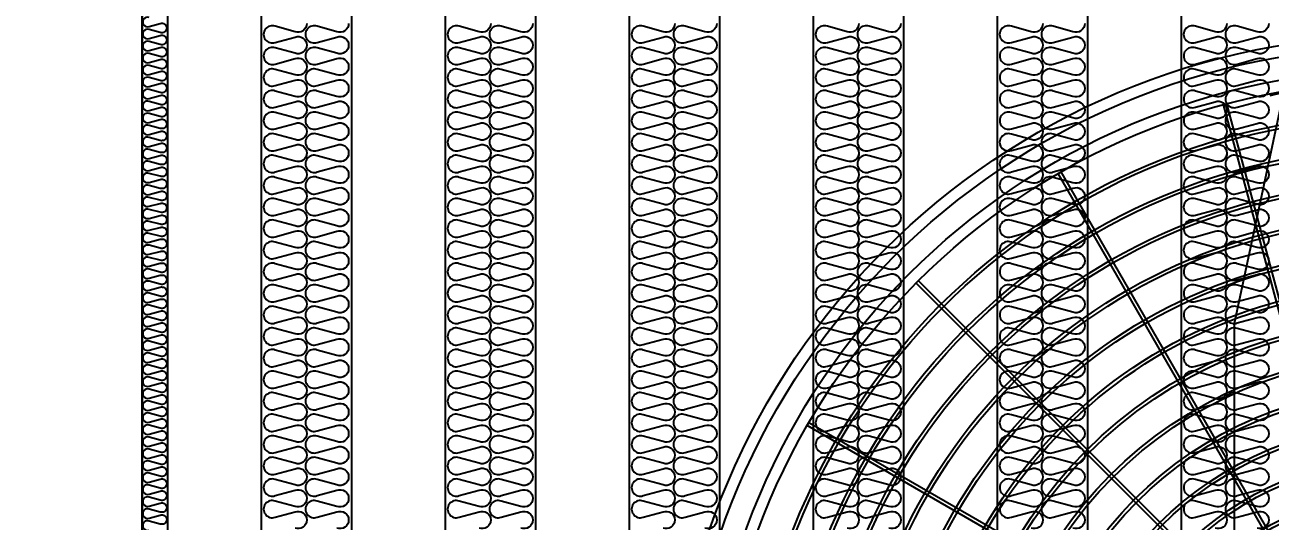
# Model space of a CAD drawing. Header units: millimetres. Extents: x 2197 to 34309, y 1850 to 24558.
# Drawn here: x 5414 to 7484, y 11789 to 12615 of the extents above; entities that cross this region are included whole.
import ezdxf

# ---------------------------------------------------------------- set-up
doc = ezdxf.new("R2010")
doc.units = ezdxf.units.MM
for name, color, linetype in [('LINE', 7, 'Continuous'), ('SMS', 220, 'Continuous'), ('냉각탑', 4, 'Continuous'), ('냉각탑_dim', 1, 'Continuous')]:
    doc.layers.add(name, color=color, linetype=linetype)
doc.styles.add('HY울릉도L', font='')
doc.styles.get('HY울릉도L').set_extended_font_data('HY울릉도L')
doc.dimstyles.new('성지DIM', dxfattribs={"dimtxt": 3.5, "dimasz": 3, "dimexe": 1, "dimexo": 2.5, "dimgap": 2, "dimtad": 1, "dimdec": 0, "dimzin": 3, "dimdsep": 46, "dimtxsty": 'HY울릉도L', "dimblk": 'ARCHTICK', "dimcen": -2, "dimclrd": 256, "dimclre": 256, "dimclrt": 7, "dimadec": 0, "dimazin": 0, "dimtfac": 1, "dimtdec": 0, "dimtofl": 0, "dimtmove": 0, "dimatfit": 3, "dimfxl": 1, "dimtolj": 1, "dimtzin": 0, "dimlwe": -1, "dimarcsym": 0})

# ---------------------------------------------------------------- blocks, each defined once
blk = doc.blocks.new('*D795')
at = {"layer": 'Defpoints', "color": 0, "transparency": 16777216}
for p in [(5608.6, 13257.9), (4963.9, 9657.9), (5608.6, 9657.9)]:
    blk.add_point(p, dxfattribs=at)
at = {"layer": '냉각탑_dim', "transparency": 16777216}
for p, q in [((5508.6, 13257.9), (4923.9, 13257.9)), ((5508.6, 9657.9), (4923.9, 9657.9))]:
    blk.add_line(p, q, dxfattribs=at)
at = {"layer": '냉각탑_dim', "lineweight": -2, "transparency": 16777216}
blk.add_line((4963.9, 13137.9), (4963.9, 9777.9), dxfattribs=at)
at = {"layer": '냉각탑_dim', "transparency": 16777216}
for points in [[(4943.9, 13137.9), (4983.9, 13137.9), (4963.9, 13257.9)], [(4943.9, 9777.9), (4983.9, 9777.9), (4963.9, 9657.9)]]:
    blk.add_solid(points, dxfattribs=at)
at = {"layer": '냉각탑_dim', "color": 7, "transparency": 16777216, "insert": (4813.9, 11457.9), "char_height": 140, "attachment_point": 5, "rotation": 90, "style": 'HY울릉도L'}
blk.add_mtext('\\A1;3600', dxfattribs=at)
blk = doc.blocks.new('*D799')
at = {"layer": 'Defpoints', "color": 0, "transparency": 16777216}
for p in [(3937.5, 13257.9), (5608.6, 13257.9), (5458.6, 8907.9)]:
    blk.add_point(p, dxfattribs=at)
at = {"layer": '냉각탑_dim', "transparency": 16777216}
for p, q in [((5508.6, 13257.9), (3897.5, 13257.9)), ((5358.6, 8907.9), (3897.5, 8907.9))]:
    blk.add_line(p, q, dxfattribs=at)
at = {"layer": '냉각탑_dim', "lineweight": -2, "transparency": 16777216}
blk.add_line((3937.5, 9027.9), (3937.5, 13137.9), dxfattribs=at)
at = {"layer": '냉각탑_dim', "transparency": 16777216}
for points in [[(3917.5, 13137.9), (3957.5, 13137.9), (3937.5, 13257.9)], [(3917.5, 9027.9), (3957.5, 9027.9), (3937.5, 8907.9)]]:
    blk.add_solid(points, dxfattribs=at)
at = {"layer": '냉각탑_dim', "color": 7, "transparency": 16777216, "insert": (3787.5, 11082.9), "char_height": 140, "attachment_point": 5, "rotation": 90, "style": 'HY울릉도L'}
blk.add_mtext('\\A1;4350', dxfattribs=at)
blk = doc.blocks.new('A$C1FB73ED1')
for p, q in [((1260.8, 1340), (966.5, 2438.3)), ((1266.6, 1341.6), (972.3, 2439.9)), ((1245.9, 1333), (677.4, 2317.7)), ((1251.1, 1336), (682.6, 2320.7)), ((1233.4, 1322.4), (429.4, 2126.4)), ((1237.6, 1326.6), (433.6, 2130.6)), ((1224, 1308.9), (239.3, 1877.4)), ((1227, 1314.1), (242.3, 1882.6))]:
    blk.add_line(p, q)
for radius in [1280, 1260, 1220, 1200]:
    blk.add_circle((1280, 1280), radius)
at = {"ltscale": 5}
for radius in [1143, 1137, 1083, 1077, 1023, 1017, 963, 957, 903, 897, 843, 837, 783, 777, 723, 717, 663, 657, 603, 597, 543, 537, 483, 477]:
    blk.add_circle((1280, 1280), radius, dxfattribs=at)
at = {"layer": 'LINE', "color": 7}
for q in [(1071.5, 2459.4), (985.2, 1550)]:
    blk.add_line((985.2, 2053.4), q, dxfattribs=at)
for radius, start, end in [(1000, 83.5007, 103.4595), (998, 83.4876, 103.487)]:
    blk.add_arc((1280, 1483.4), radius, start, end, dxfattribs=at)
blk = doc.blocks.new('3')
for p, q in [((5608.6, 13257.9), (5608.6, 9657.9)), ((5608.6, 12865.9), (5608.6, 10159.9)), ((5650.6, 12865.9), (5650.6, 10159.9))]:
    blk.add_line(p, q)
at = {"color": 7}
for p, q in [((5608.6, 13257.9), (5608.6, 9657.9)), ((5650.6, 13257.9), (5650.6, 9737.9)), ((5806.6, 13215.9), (5806.6, 9737.9)), ((5956.6, 13215.9), (5956.6, 9737.9)), ((6112.6, 13215.9), (6112.6, 9737.9)), ((6262.6, 13215.9), (6262.6, 9737.9)), ((6418.6, 13215.9), (6418.6, 9737.9)), ((6568.6, 13215.9), (6568.6, 9737.9)), ((6724.6, 13215.9), (6724.6, 9737.9)), ((6874.6, 13215.9), (6874.6, 9737.9)), ((7030.6, 13215.9), (7030.6, 9737.9)), ((7180.6, 13215.9), (7180.6, 9737.9)), ((7336.6, 13215.9), (7336.6, 9737.9))]:
    blk.add_line(p, q, dxfattribs=at)
at = {"ltscale": 500, "elevation": 0}
blk.add_lwpolyline([(5608.6, 13257.9), (9808.6, 13257.9), (9808.6, 9657.9), (5608.6, 9657.9)], close=True, dxfattribs=at)
at = {"layer": 'SMS', "color": 5, "elevation": 0}
for points in [[(5882.5, 12616.9, -0.524856), (5863, 12603.4), (5830.1, 12612.4, 1.449198), (5830.1, 12585.5), (5863, 12594.4, -0.524856), (5882.5, 12581, -0.524856), (5863, 12567.5), (5830.1, 12576.4, 1.449198), (5830.1, 12549.6), (5863, 12558.5, -0.524856), (5882.5, 12545.1, -0.524856), (5863, 12531.6), (5830.1, 12540.5, 1.449198), (5830.1, 12513.7), (5863, 12522.6, -0.524856), (5882.5, 12509.1, -0.524856), (5863, 12495.7), (5830.1, 12504.6, 1.449198), (5830.1, 12477.8), (5863, 12486.7, -0.524856), (5882.5, 12473.2, -0.524856), (5863, 12459.8), (5830.1, 12468.7, 1.449198), (5830.1, 12441.9), (5863, 12450.8, -0.524856), (5882.5, 12437.3, -0.524856), (5863, 12423.9), (5830.1, 12432.8, 1.449198), (5830.1, 12405.9), (5863, 12414.8, -0.524856), (5882.5, 12401.4, -0.417249), (5868, 12387.1)], [(5952.1, 12616.9, -0.524856), (5932.6, 12603.4), (5899.7, 12612.4, 1.449198), (5899.7, 12585.5), (5932.6, 12594.4, -0.524856), (5952.1, 12581, -0.524856), (5932.6, 12567.5), (5899.7, 12576.4, 1.449198), (5899.7, 12549.6), (5932.6, 12558.5, -0.524856), (5952.1, 12545.1, -0.524856), (5932.6, 12531.6), (5899.7, 12540.5, 1.449198), (5899.7, 12513.7), (5932.6, 12522.6, -0.524856), (5952.1, 12509.1, -0.524856), (5932.6, 12495.7), (5899.7, 12504.6, 1.449198), (5899.7, 12477.8), (5932.6, 12486.7, -0.524856), (5952.1, 12473.2, -0.524856), (5932.6, 12459.8), (5899.7, 12468.7, 1.449198), (5899.7, 12441.9), (5932.6, 12450.8, -0.524856), (5952.1, 12437.3, -0.524856), (5932.6, 12423.9), (5899.7, 12432.8, 1.449198), (5899.7, 12405.9), (5932.6, 12414.8, -0.524856), (5952.1, 12401.4, -0.417249), (5937.6, 12387.1)], [(6188.5, 12616.9, -0.524856), (6169, 12603.4), (6136.1, 12612.4, 1.449198), (6136.1, 12585.5), (6169, 12594.4, -0.524856), (6188.5, 12581, -0.524856), (6169, 12567.5), (6136.1, 12576.4, 1.449198), (6136.1, 12549.6), (6169, 12558.5, -0.524856), (6188.5, 12545.1, -0.524856), (6169, 12531.6), (6136.1, 12540.5, 1.449198), (6136.1, 12513.7), (6169, 12522.6, -0.524856), (6188.5, 12509.1, -0.524856), (6169, 12495.7), (6136.1, 12504.6, 1.449198), (6136.1, 12477.8), (6169, 12486.7, -0.524856), (6188.5, 12473.2, -0.524856), (6169, 12459.8), (6136.1, 12468.7, 1.449198), (6136.1, 12441.9), (6169, 12450.8, -0.524856), (6188.5, 12437.3, -0.524856), (6169, 12423.9), (6136.1, 12432.8, 1.449198), (6136.1, 12405.9), (6169, 12414.8, -0.524856), (6188.5, 12401.4, -0.417249), (6174, 12387.1)], [(6258.1, 12616.9, -0.524856), (6238.6, 12603.4), (6205.7, 12612.4, 1.449198), (6205.7, 12585.5), (6238.6, 12594.4, -0.524856), (6258.1, 12581, -0.524856), (6238.6, 12567.5), (6205.7, 12576.4, 1.449198), (6205.7, 12549.6), (6238.6, 12558.5, -0.524856), (6258.1, 12545.1, -0.524856), (6238.6, 12531.6), (6205.7, 12540.5, 1.449198), (6205.7, 12513.7), (6238.6, 12522.6, -0.524856), (6258.1, 12509.1, -0.524856), (6238.6, 12495.7), (6205.7, 12504.6, 1.449198), (6205.7, 12477.8), (6238.6, 12486.7, -0.524856), (6258.1, 12473.2, -0.524856), (6238.6, 12459.8), (6205.7, 12468.7, 1.449198), (6205.7, 12441.9), (6238.6, 12450.8, -0.524856), (6258.1, 12437.3, -0.524856), (6238.6, 12423.9), (6205.7, 12432.8, 1.449198), (6205.7, 12405.9), (6238.6, 12414.8, -0.524856), (6258.1, 12401.4, -0.417249), (6243.6, 12387.1)], [(6494.5, 12616.9, -0.524856), (6475, 12603.4), (6442.1, 12612.4, 1.449198), (6442.1, 12585.5), (6475, 12594.4, -0.524856), (6494.5, 12581, -0.524856), (6475, 12567.5), (6442.1, 12576.4, 1.449198), (6442.1, 12549.6), (6475, 12558.5, -0.524856), (6494.5, 12545.1, -0.524856), (6475, 12531.6), (6442.1, 12540.5, 1.449198), (6442.1, 12513.7), (6475, 12522.6, -0.524856), (6494.5, 12509.1, -0.524856), (6475, 12495.7), (6442.1, 12504.6, 1.449198), (6442.1, 12477.8), (6475, 12486.7, -0.524856), (6494.5, 12473.2, -0.524856), (6475, 12459.8), (6442.1, 12468.7, 1.449198), (6442.1, 12441.9), (6475, 12450.8, -0.524856), (6494.5, 12437.3, -0.524856), (6475, 12423.9), (6442.1, 12432.8, 1.449198), (6442.1, 12405.9), (6475, 12414.8, -0.524856), (6494.5, 12401.4, -0.417249), (6480, 12387.1)], [(6564.1, 12616.9, -0.524856), (6544.6, 12603.4), (6511.7, 12612.4, 1.449198), (6511.7, 12585.5), (6544.6, 12594.4, -0.524856), (6564.1, 12581, -0.524856), (6544.6, 12567.5), (6511.7, 12576.4, 1.449198), (6511.7, 12549.6), (6544.6, 12558.5, -0.524856), (6564.1, 12545.1, -0.524856), (6544.6, 12531.6), (6511.7, 12540.5, 1.449198), (6511.7, 12513.7), (6544.6, 12522.6, -0.524856), (6564.1, 12509.1, -0.524856), (6544.6, 12495.7), (6511.7, 12504.6, 1.449198), (6511.7, 12477.8), (6544.6, 12486.7, -0.524856), (6564.1, 12473.2, -0.524856), (6544.6, 12459.8), (6511.7, 12468.7, 1.449198), (6511.7, 12441.9), (6544.6, 12450.8, -0.524856), (6564.1, 12437.3, -0.524856), (6544.6, 12423.9), (6511.7, 12432.8, 1.449198), (6511.7, 12405.9), (6544.6, 12414.8, -0.524856), (6564.1, 12401.4, -0.417249), (6549.6, 12387.1)], [(6800.5, 12616.9, -0.524856), (6781, 12603.4), (6748.1, 12612.4, 1.449198), (6748.1, 12585.5), (6781, 12594.4, -0.524856), (6800.5, 12581, -0.524856), (6781, 12567.5), (6748.1, 12576.4, 1.449198), (6748.1, 12549.6), (6781, 12558.5, -0.524856), (6800.5, 12545.1, -0.524856), (6781, 12531.6), (6748.1, 12540.5, 1.449198), (6748.1, 12513.7), (6781, 12522.6, -0.524856), (6800.5, 12509.1, -0.524856), (6781, 12495.7), (6748.1, 12504.6, 1.449198), (6748.1, 12477.8), (6781, 12486.7, -0.524856), (6800.5, 12473.2, -0.524856), (6781, 12459.8), (6748.1, 12468.7, 1.449198), (6748.1, 12441.9), (6781, 12450.8, -0.524856), (6800.5, 12437.3, -0.524856), (6781, 12423.9), (6748.1, 12432.8, 1.449198), (6748.1, 12405.9), (6781, 12414.8, -0.524856), (6800.5, 12401.4, -0.417249), (6786, 12387.1)], [(6870.1, 12616.9, -0.524856), (6850.6, 12603.4), (6817.7, 12612.4, 1.449198), (6817.7, 12585.5), (6850.6, 12594.4, -0.524856), (6870.1, 12581, -0.524856), (6850.6, 12567.5), (6817.7, 12576.4, 1.449198), (6817.7, 12549.6), (6850.6, 12558.5, -0.524856), (6870.1, 12545.1, -0.524856), (6850.6, 12531.6), (6817.7, 12540.5, 1.449198), (6817.7, 12513.7), (6850.6, 12522.6, -0.524856), (6870.1, 12509.1, -0.524856), (6850.6, 12495.7), (6817.7, 12504.6, 1.449198), (6817.7, 12477.8), (6850.6, 12486.7, -0.524856), (6870.1, 12473.2, -0.524856), (6850.6, 12459.8), (6817.7, 12468.7, 1.449198), (6817.7, 12441.9), (6850.6, 12450.8, -0.524856), (6870.1, 12437.3, -0.524856), (6850.6, 12423.9), (6817.7, 12432.8, 1.449198), (6817.7, 12405.9), (6850.6, 12414.8, -0.524856), (6870.1, 12401.4, -0.417249), (6855.6, 12387.1)], [(7106.5, 12616.9, -0.524856), (7087, 12603.4), (7054.1, 12612.4, 1.449198), (7054.1, 12585.5), (7087, 12594.4, -0.524856), (7106.5, 12581, -0.524856), (7087, 12567.5), (7054.1, 12576.4, 1.449198), (7054.1, 12549.6), (7087, 12558.5, -0.524856), (7106.5, 12545.1, -0.524856), (7087, 12531.6), (7054.1, 12540.5, 1.449198), (7054.1, 12513.7), (7087, 12522.6, -0.524856), (7106.5, 12509.1, -0.524856), (7087, 12495.7), (7054.1, 12504.6, 1.449198), (7054.1, 12477.8), (7087, 12486.7, -0.524856), (7106.5, 12473.2, -0.524856), (7087, 12459.8), (7054.1, 12468.7, 1.449198), (7054.1, 12441.9), (7087, 12450.8, -0.524856), (7106.5, 12437.3, -0.524856), (7087, 12423.9), (7054.1, 12432.8, 1.449198), (7054.1, 12405.9), (7087, 12414.8, -0.524856), (7106.5, 12401.4, -0.417249), (7092, 12387.1)], [(7176.1, 12616.9, -0.524856), (7156.6, 12603.4), (7123.7, 12612.4, 1.449198), (7123.7, 12585.5), (7156.6, 12594.4, -0.524856), (7176.1, 12581, -0.524856), (7156.6, 12567.5), (7123.7, 12576.4, 1.449198), (7123.7, 12549.6), (7156.6, 12558.5, -0.524856), (7176.1, 12545.1, -0.524856), (7156.6, 12531.6), (7123.7, 12540.5, 1.449198), (7123.7, 12513.7), (7156.6, 12522.6, -0.524856), (7176.1, 12509.1, -0.524856), (7156.6, 12495.7), (7123.7, 12504.6, 1.449198), (7123.7, 12477.8), (7156.6, 12486.7, -0.524856), (7176.1, 12473.2, -0.524856), (7156.6, 12459.8), (7123.7, 12468.7, 1.449198), (7123.7, 12441.9), (7156.6, 12450.8, -0.524856), (7176.1, 12437.3, -0.524856), (7156.6, 12423.9), (7123.7, 12432.8, 1.449198), (7123.7, 12405.9), (7156.6, 12414.8, -0.524856), (7176.1, 12401.4, -0.417249), (7161.6, 12387.1)], [(7412.5, 12616.9, -0.524856), (7393, 12603.4), (7360.1, 12612.4, 1.449198), (7360.1, 12585.5), (7393, 12594.4, -0.524856), (7412.5, 12581, -0.524856), (7393, 12567.5), (7360.1, 12576.4, 1.449198), (7360.1, 12549.6), (7393, 12558.5, -0.524856), (7412.5, 12545.1, -0.524856), (7393, 12531.6), (7360.1, 12540.5, 1.449198), (7360.1, 12513.7), (7393, 12522.6, -0.524856), (7412.5, 12509.1, -0.524856), (7393, 12495.7), (7360.1, 12504.6, 1.449198), (7360.1, 12477.8), (7393, 12486.7, -0.524856), (7412.5, 12473.2, -0.524856), (7393, 12459.8), (7360.1, 12468.7, 1.449198), (7360.1, 12441.9), (7393, 12450.8, -0.524856), (7412.5, 12437.3, -0.524856), (7393, 12423.9), (7360.1, 12432.8, 1.449198), (7360.1, 12405.9), (7393, 12414.8, -0.524856), (7412.5, 12401.4, -0.417249), (7398, 12387.1)], [(7482.1, 12616.9, -0.524856), (7462.6, 12603.4), (7429.7, 12612.4, 1.449198), (7429.7, 12585.5), (7462.6, 12594.4, -0.524856), (7482.1, 12581, -0.524856), (7462.6, 12567.5), (7429.7, 12576.4, 1.449198), (7429.7, 12549.6), (7462.6, 12558.5, -0.524856), (7482.1, 12545.1, -0.524856), (7462.6, 12531.6), (7429.7, 12540.5, 1.449198), (7429.7, 12513.7), (7462.6, 12522.6, -0.524856), (7482.1, 12509.1, -0.524856), (7462.6, 12495.7), (7429.7, 12504.6, 1.449198), (7429.7, 12477.8), (7462.6, 12486.7, -0.524856), (7482.1, 12473.2, -0.524856), (7462.6, 12459.8), (7429.7, 12468.7, 1.449198), (7429.7, 12441.9), (7462.6, 12450.8, -0.524856), (7482.1, 12437.3, -0.524856), (7462.6, 12423.9), (7429.7, 12432.8, 1.449198), (7429.7, 12405.9), (7462.6, 12414.8, -0.524856), (7482.1, 12401.4, -0.417249), (7467.6, 12387.1)], [(5620.4, 12626.9, 1.449198), (5620.4, 12612), (5638.7, 12617, -0.524856), (5649.5, 12609.5, -0.524856), (5638.7, 12602.1), (5620.4, 12607, 1.449198), (5620.4, 12592.1), (5638.7, 12597, -0.524856), (5649.5, 12589.6, -0.524856), (5638.7, 12582.1), (5620.4, 12587, 1.449198), (5620.4, 12572.1), (5638.7, 12577.1, -0.524856), (5649.5, 12569.6, -0.524856), (5638.7, 12562.2), (5620.4, 12567.1, 1.449198), (5620.4, 12552.2), (5638.7, 12557.1, -0.524856), (5649.5, 12549.7, -0.524856), (5638.7, 12542.2), (5620.4, 12547.1, 1.449198), (5620.4, 12532.2), (5638.7, 12537.2, -0.524856), (5649.5, 12529.7, -0.524856), (5638.7, 12522.3), (5620.4, 12527.2, 1.449198), (5620.4, 12512.3), (5638.7, 12517.2, -0.524856), (5649.5, 12509.8, -0.524856), (5638.7, 12502.3), (5620.4, 12507.2, 1.449198), (5620.4, 12492.3), (5638.7, 12497.3, -0.524856), (5649.5, 12489.8, -0.524856), (5638.7, 12482.4), (5620.4, 12487.3, 1.449198), (5620.4, 12472.4), (5638.7, 12477.3, -0.524856), (5649.5, 12469.9, -0.524856), (5638.7, 12462.4), (5620.4, 12467.3, 1.449198), (5620.4, 12452.4), (5638.7, 12457.4, -0.524856), (5649.5, 12449.9, -0.524856), (5638.7, 12442.5), (5620.4, 12447.4, 1.449198), (5620.4, 12432.5), (5638.7, 12437.4, -0.524856), (5649.5, 12430, -0.524856), (5638.7, 12422.5), (5620.4, 12427.4, 1.449198), (5620.4, 12412.5), (5638.7, 12417.5, -0.524856), (5649.5, 12410, -0.524856), (5638.7, 12402.6), (5620.4, 12407.5, 1.449198), (5620.4, 12392.6), (5638.7, 12397.5, -0.524856), (5649.5, 12390.1, -0.524856), (5638.7, 12382.6), (5620.4, 12387.5, 1.449198), (5620.4, 12372.6), (5638.7, 12377.6, -0.524856), (5649.5, 12370.1, -0.524856), (5638.7, 12362.7), (5620.4, 12367.6, 1.449198), (5620.4, 12352.7), (5638.7, 12357.6, -0.524856), (5649.5, 12350.2, -0.524856), (5638.7, 12342.7), (5620.4, 12347.6, 1.449198), (5620.4, 12332.7), (5638.7, 12337.7, -0.524856), (5649.5, 12330.2, -0.524856), (5638.7, 12322.8), (5620.4, 12327.7, 1.449198), (5620.4, 12312.8), (5638.7, 12317.7, -0.524856), (5649.5, 12310.3, -0.524856), (5638.7, 12302.8), (5620.4, 12307.7, 1.449198), (5620.4, 12292.8), (5638.7, 12297.8, -0.524856), (5649.5, 12290.3, -0.524856), (5638.7, 12282.9), (5620.4, 12287.8, 1.449198), (5620.4, 12272.9), (5638.7, 12277.8, -0.524856), (5649.5, 12270.4, -0.524856), (5638.7, 12262.9), (5620.4, 12267.8, 1.449198), (5620.4, 12252.9), (5638.7, 12257.9, -0.524856), (5649.5, 12250.4, -0.524856), (5638.7, 12243), (5620.4, 12247.9, 1.449198), (5620.4, 12233), (5638.7, 12237.9, -0.524856), (5649.5, 12230.5, -0.524856), (5638.7, 12223), (5620.4, 12227.9, 1.449198), (5620.4, 12213), (5638.7, 12218, -0.524856), (5649.5, 12210.5, -0.524856), (5638.7, 12203.1), (5620.4, 12208, 1.449198), (5620.4, 12193.1), (5638.7, 12198, -0.524856), (5649.5, 12190.6, -0.524856), (5638.7, 12183.1), (5620.4, 12188, 1.449198), (5620.4, 12173.1), (5638.7, 12178.1, -0.524856), (5649.5, 12170.6, -0.524856), (5638.7, 12163.2), (5620.4, 12168.1, 1.449198), (5620.4, 12153.2), (5638.7, 12158.1, -0.524856), (5649.5, 12150.7, -0.524856), (5638.7, 12143.2), (5620.4, 12148.1, 1.449198), (5620.4, 12133.2), (5638.7, 12138.2, -0.524856), (5649.5, 12130.7, -0.524856), (5638.7, 12123.3), (5620.4, 12128.2, 1.449198), (5620.4, 12113.3), (5638.7, 12118.2, -0.524856), (5649.5, 12110.8, -0.524856), (5638.7, 12103.3), (5620.4, 12108.2, 1.449198), (5620.4, 12093.3), (5638.7, 12098.3, -0.524856), (5649.5, 12090.8, -0.417249), (5641.4, 12082.8)], [(5811.1, 12415.8, 0.446849), (5830.1, 12405.9), (5863, 12414.8, -0.524856), (5882.5, 12401.4, -0.524856), (5863, 12388), (5830.1, 12396.9, 1.449198), (5830.1, 12370), (5863, 12378.9, -0.524856), (5882.5, 12365.5, -0.524856), (5863, 12352.1), (5830.1, 12361, 1.449198), (5830.1, 12334.1), (5863, 12343, -0.524856), (5882.5, 12329.6, -0.524856), (5863, 12316.2), (5830.1, 12325.1, 1.449198), (5830.1, 12298.2), (5863, 12307.1, -0.524856), (5882.5, 12293.7, -0.524856), (5863, 12280.3), (5830.1, 12289.2, 1.449198), (5830.1, 12262.3), (5863, 12271.2, -0.524856), (5882.5, 12257.8, -0.524856), (5863, 12244.3), (5830.1, 12253.3, 1.449198), (5830.1, 12226.4), (5863, 12235.3, -0.524856), (5882.5, 12221.9, -0.524856), (5863, 12208.4), (5830.1, 12217.3, 1.449198), (5830.1, 12190.5), (5863, 12199.4, -0.524856), (5882.5, 12186, -0.524856), (5863, 12172.5), (5830.1, 12181.4, 1.449198), (5830.1, 12154.6), (5863, 12163.5, -0.524856), (5882.5, 12150, -0.524856), (5863, 12136.6), (5830.1, 12145.5, 1.449198), (5830.1, 12118.7), (5863, 12127.6, -0.524856), (5882.5, 12114.1, -0.524856), (5863, 12100.7), (5830.1, 12109.6, 1.449198), (5830.1, 12082.8), (5863, 12091.7, -0.524856), (5882.5, 12078.2, -0.524856), (5863, 12064.8), (5830.1, 12073.7, 1.449198), (5830.1, 12046.8), (5863, 12055.7, -0.524856), (5882.5, 12042.3, -0.524856), (5863, 12028.9), (5830.1, 12037.8, 1.449198), (5830.1, 12010.9), (5863, 12019.8, -0.524856), (5882.5, 12006.4, -0.524856), (5863, 11993), (5830.1, 12001.9, 1.449198), (5830.1, 11975), (5863, 11983.9, -0.524856), (5882.5, 11970.5, -0.524856), (5863, 11957.1), (5830.1, 11966, 1.449198), (5830.1, 11939.1), (5863, 11948, -0.524856), (5882.5, 11934.6, -0.524856), (5863, 11921.2), (5830.1, 11930.1, 1.449198), (5830.1, 11903.2), (5863, 11912.1, -0.524856), (5882.5, 11898.7, -0.524856), (5863, 11885.2), (5830.1, 11894.2, 1.449198), (5830.1, 11867.3), (5863, 11876.2, -0.524856), (5882.5, 11862.8, -0.524856), (5863, 11849.3), (5830.1, 11858.2, 1.449198), (5830.1, 11831.4), (5863, 11840.3, -0.524856), (5882.5, 11826.9, -0.524856), (5863, 11813.4), (5830.1, 11822.3, 1.449198), (5830.1, 11795.5), (5863, 11804.4, -0.524856), (5882.5, 11790.9, -0.524856), (5863, 11777.5)], [(5880.7, 12415.8, 0.446849), (5899.7, 12405.9), (5932.6, 12414.8, -0.524856), (5952.1, 12401.4, -0.524856), (5932.6, 12388), (5899.7, 12396.9, 1.449198), (5899.7, 12370), (5932.6, 12378.9, -0.524856), (5952.1, 12365.5, -0.524856), (5932.6, 12352.1), (5899.7, 12361, 1.449198), (5899.7, 12334.1), (5932.6, 12343, -0.524856), (5952.1, 12329.6, -0.524856), (5932.6, 12316.2), (5899.7, 12325.1, 1.449198), (5899.7, 12298.2), (5932.6, 12307.1, -0.524856), (5952.1, 12293.7, -0.524856), (5932.6, 12280.3), (5899.7, 12289.2, 1.449198), (5899.7, 12262.3), (5932.6, 12271.2, -0.524856), (5952.1, 12257.8, -0.524856), (5932.6, 12244.3), (5899.7, 12253.3, 1.449198), (5899.7, 12226.4), (5932.6, 12235.3, -0.524856), (5952.1, 12221.9, -0.524856), (5932.6, 12208.4), (5899.7, 12217.3, 1.449198), (5899.7, 12190.5), (5932.6, 12199.4, -0.524856), (5952.1, 12186, -0.524856), (5932.6, 12172.5), (5899.7, 12181.4, 1.449198), (5899.7, 12154.6), (5932.6, 12163.5, -0.524856), (5952.1, 12150, -0.524856), (5932.6, 12136.6), (5899.7, 12145.5, 1.449198), (5899.7, 12118.7), (5932.6, 12127.6, -0.524856), (5952.1, 12114.1, -0.524856), (5932.6, 12100.7), (5899.7, 12109.6, 1.449198), (5899.7, 12082.8), (5932.6, 12091.7, -0.524856), (5952.1, 12078.2, -0.524856), (5932.6, 12064.8), (5899.7, 12073.7, 1.449198), (5899.7, 12046.8), (5932.6, 12055.7, -0.524856), (5952.1, 12042.3, -0.524856), (5932.6, 12028.9), (5899.7, 12037.8, 1.449198), (5899.7, 12010.9), (5932.6, 12019.8, -0.524856), (5952.1, 12006.4, -0.524856), (5932.6, 11993), (5899.7, 12001.9, 1.449198), (5899.7, 11975), (5932.6, 11983.9, -0.524856), (5952.1, 11970.5, -0.524856), (5932.6, 11957.1), (5899.7, 11966, 1.449198), (5899.7, 11939.1), (5932.6, 11948, -0.524856), (5952.1, 11934.6, -0.524856), (5932.6, 11921.2), (5899.7, 11930.1, 1.449198), (5899.7, 11903.2), (5932.6, 11912.1, -0.524856), (5952.1, 11898.7, -0.524856), (5932.6, 11885.2), (5899.7, 11894.2, 1.449198), (5899.7, 11867.3), (5932.6, 11876.2, -0.524856), (5952.1, 11862.8, -0.524856), (5932.6, 11849.3), (5899.7, 11858.2, 1.449198), (5899.7, 11831.4), (5932.6, 11840.3, -0.524856), (5952.1, 11826.9, -0.524856), (5932.6, 11813.4), (5899.7, 11822.3, 1.449198), (5899.7, 11795.5), (5932.6, 11804.4, -0.524856), (5952.1, 11790.9, -0.524856), (5932.6, 11777.5)], [(6117.1, 12415.8, 0.446849), (6136.1, 12405.9), (6169, 12414.8, -0.524856), (6188.5, 12401.4, -0.524856), (6169, 12388), (6136.1, 12396.9, 1.449198), (6136.1, 12370), (6169, 12378.9, -0.524856), (6188.5, 12365.5, -0.524856), (6169, 12352.1), (6136.1, 12361, 1.449198), (6136.1, 12334.1), (6169, 12343, -0.524856), (6188.5, 12329.6, -0.524856), (6169, 12316.2), (6136.1, 12325.1, 1.449198), (6136.1, 12298.2), (6169, 12307.1, -0.524856), (6188.5, 12293.7, -0.524856), (6169, 12280.3), (6136.1, 12289.2, 1.449198), (6136.1, 12262.3), (6169, 12271.2, -0.524856), (6188.5, 12257.8, -0.524856), (6169, 12244.3), (6136.1, 12253.3, 1.449198), (6136.1, 12226.4), (6169, 12235.3, -0.524856), (6188.5, 12221.9, -0.524856), (6169, 12208.4), (6136.1, 12217.3, 1.449198), (6136.1, 12190.5), (6169, 12199.4, -0.524856), (6188.5, 12186, -0.524856), (6169, 12172.5), (6136.1, 12181.4, 1.449198), (6136.1, 12154.6), (6169, 12163.5, -0.524856), (6188.5, 12150, -0.524856), (6169, 12136.6), (6136.1, 12145.5, 1.449198), (6136.1, 12118.7), (6169, 12127.6, -0.524856), (6188.5, 12114.1, -0.524856), (6169, 12100.7), (6136.1, 12109.6, 1.449198), (6136.1, 12082.8), (6169, 12091.7, -0.524856), (6188.5, 12078.2, -0.524856), (6169, 12064.8), (6136.1, 12073.7, 1.449198), (6136.1, 12046.8), (6169, 12055.7, -0.524856), (6188.5, 12042.3, -0.524856), (6169, 12028.9), (6136.1, 12037.8, 1.449198), (6136.1, 12010.9), (6169, 12019.8, -0.524856), (6188.5, 12006.4, -0.524856), (6169, 11993), (6136.1, 12001.9, 1.449198), (6136.1, 11975), (6169, 11983.9, -0.524856), (6188.5, 11970.5, -0.524856), (6169, 11957.1), (6136.1, 11966, 1.449198), (6136.1, 11939.1), (6169, 11948, -0.524856), (6188.5, 11934.6, -0.524856), (6169, 11921.2), (6136.1, 11930.1, 1.449198), (6136.1, 11903.2), (6169, 11912.1, -0.524856), (6188.5, 11898.7, -0.524856), (6169, 11885.2), (6136.1, 11894.2, 1.449198), (6136.1, 11867.3), (6169, 11876.2, -0.524856), (6188.5, 11862.8, -0.524856), (6169, 11849.3), (6136.1, 11858.2, 1.449198), (6136.1, 11831.4), (6169, 11840.3, -0.524856), (6188.5, 11826.9, -0.524856), (6169, 11813.4), (6136.1, 11822.3, 1.449198), (6136.1, 11795.5), (6169, 11804.4, -0.524856), (6188.5, 11790.9, -0.524856), (6169, 11777.5)], [(6186.7, 12415.8, 0.446849), (6205.7, 12405.9), (6238.6, 12414.8, -0.524856), (6258.1, 12401.4, -0.524856), (6238.6, 12388), (6205.7, 12396.9, 1.449198), (6205.7, 12370), (6238.6, 12378.9, -0.524856), (6258.1, 12365.5, -0.524856), (6238.6, 12352.1), (6205.7, 12361, 1.449198), (6205.7, 12334.1), (6238.6, 12343, -0.524856), (6258.1, 12329.6, -0.524856), (6238.6, 12316.2), (6205.7, 12325.1, 1.449198), (6205.7, 12298.2), (6238.6, 12307.1, -0.524856), (6258.1, 12293.7, -0.524856), (6238.6, 12280.3), (6205.7, 12289.2, 1.449198), (6205.7, 12262.3), (6238.6, 12271.2, -0.524856), (6258.1, 12257.8, -0.524856), (6238.6, 12244.3), (6205.7, 12253.3, 1.449198), (6205.7, 12226.4), (6238.6, 12235.3, -0.524856), (6258.1, 12221.9, -0.524856), (6238.6, 12208.4), (6205.7, 12217.3, 1.449198), (6205.7, 12190.5), (6238.6, 12199.4, -0.524856), (6258.1, 12186, -0.524856), (6238.6, 12172.5), (6205.7, 12181.4, 1.449198), (6205.7, 12154.6), (6238.6, 12163.5, -0.524856), (6258.1, 12150, -0.524856), (6238.6, 12136.6), (6205.7, 12145.5, 1.449198), (6205.7, 12118.7), (6238.6, 12127.6, -0.524856), (6258.1, 12114.1, -0.524856), (6238.6, 12100.7), (6205.7, 12109.6, 1.449198), (6205.7, 12082.8), (6238.6, 12091.7, -0.524856), (6258.1, 12078.2, -0.524856), (6238.6, 12064.8), (6205.7, 12073.7, 1.449198), (6205.7, 12046.8), (6238.6, 12055.7, -0.524856), (6258.1, 12042.3, -0.524856), (6238.6, 12028.9), (6205.7, 12037.8, 1.449198), (6205.7, 12010.9), (6238.6, 12019.8, -0.524856), (6258.1, 12006.4, -0.524856), (6238.6, 11993), (6205.7, 12001.9, 1.449198), (6205.7, 11975), (6238.6, 11983.9, -0.524856), (6258.1, 11970.5, -0.524856), (6238.6, 11957.1), (6205.7, 11966, 1.449198), (6205.7, 11939.1), (6238.6, 11948, -0.524856), (6258.1, 11934.6, -0.524856), (6238.6, 11921.2), (6205.7, 11930.1, 1.449198), (6205.7, 11903.2), (6238.6, 11912.1, -0.524856), (6258.1, 11898.7, -0.524856), (6238.6, 11885.2), (6205.7, 11894.2, 1.449198), (6205.7, 11867.3), (6238.6, 11876.2, -0.524856), (6258.1, 11862.8, -0.524856), (6238.6, 11849.3), (6205.7, 11858.2, 1.449198), (6205.7, 11831.4), (6238.6, 11840.3, -0.524856), (6258.1, 11826.9, -0.524856), (6238.6, 11813.4), (6205.7, 11822.3, 1.449198), (6205.7, 11795.5), (6238.6, 11804.4, -0.524856), (6258.1, 11790.9, -0.524856), (6238.6, 11777.5)], [(6423.1, 12415.8, 0.446849), (6442.1, 12405.9), (6475, 12414.8, -0.524856), (6494.5, 12401.4, -0.524856), (6475, 12388), (6442.1, 12396.9, 1.449198), (6442.1, 12370), (6475, 12378.9, -0.524856), (6494.5, 12365.5, -0.524856), (6475, 12352.1), (6442.1, 12361, 1.449198), (6442.1, 12334.1), (6475, 12343, -0.524856), (6494.5, 12329.6, -0.524856), (6475, 12316.2), (6442.1, 12325.1, 1.449198), (6442.1, 12298.2), (6475, 12307.1, -0.524856), (6494.5, 12293.7, -0.524856), (6475, 12280.3), (6442.1, 12289.2, 1.449198), (6442.1, 12262.3), (6475, 12271.2, -0.524856), (6494.5, 12257.8, -0.524856), (6475, 12244.3), (6442.1, 12253.3, 1.449198), (6442.1, 12226.4), (6475, 12235.3, -0.524856), (6494.5, 12221.9, -0.524856), (6475, 12208.4), (6442.1, 12217.3, 1.449198), (6442.1, 12190.5), (6475, 12199.4, -0.524856), (6494.5, 12186, -0.524856), (6475, 12172.5), (6442.1, 12181.4, 1.449198), (6442.1, 12154.6), (6475, 12163.5, -0.524856), (6494.5, 12150, -0.524856), (6475, 12136.6), (6442.1, 12145.5, 1.449198), (6442.1, 12118.7), (6475, 12127.6, -0.524856), (6494.5, 12114.1, -0.524856), (6475, 12100.7), (6442.1, 12109.6, 1.449198), (6442.1, 12082.8), (6475, 12091.7, -0.524856), (6494.5, 12078.2, -0.524856), (6475, 12064.8), (6442.1, 12073.7, 1.449198), (6442.1, 12046.8), (6475, 12055.7, -0.524856), (6494.5, 12042.3, -0.524856), (6475, 12028.9), (6442.1, 12037.8, 1.449198), (6442.1, 12010.9), (6475, 12019.8, -0.524856), (6494.5, 12006.4, -0.524856), (6475, 11993), (6442.1, 12001.9, 1.449198), (6442.1, 11975), (6475, 11983.9, -0.524856), (6494.5, 11970.5, -0.524856), (6475, 11957.1), (6442.1, 11966, 1.449198), (6442.1, 11939.1), (6475, 11948, -0.524856), (6494.5, 11934.6, -0.524856), (6475, 11921.2), (6442.1, 11930.1, 1.449198), (6442.1, 11903.2), (6475, 11912.1, -0.524856), (6494.5, 11898.7, -0.524856), (6475, 11885.2), (6442.1, 11894.2, 1.449198), (6442.1, 11867.3), (6475, 11876.2, -0.524856), (6494.5, 11862.8, -0.524856), (6475, 11849.3), (6442.1, 11858.2, 1.449198), (6442.1, 11831.4), (6475, 11840.3, -0.524856), (6494.5, 11826.9, -0.524856), (6475, 11813.4), (6442.1, 11822.3, 1.449198), (6442.1, 11795.5), (6475, 11804.4, -0.524856), (6494.5, 11790.9, -0.524856), (6475, 11777.5)], [(6492.7, 12415.8, 0.446849), (6511.7, 12405.9), (6544.6, 12414.8, -0.524856), (6564.1, 12401.4, -0.524856), (6544.6, 12388), (6511.7, 12396.9, 1.449198), (6511.7, 12370), (6544.6, 12378.9, -0.524856), (6564.1, 12365.5, -0.524856), (6544.6, 12352.1), (6511.7, 12361, 1.449198), (6511.7, 12334.1), (6544.6, 12343, -0.524856), (6564.1, 12329.6, -0.524856), (6544.6, 12316.2), (6511.7, 12325.1, 1.449198), (6511.7, 12298.2), (6544.6, 12307.1, -0.524856), (6564.1, 12293.7, -0.524856), (6544.6, 12280.3), (6511.7, 12289.2, 1.449198), (6511.7, 12262.3), (6544.6, 12271.2, -0.524856), (6564.1, 12257.8, -0.524856), (6544.6, 12244.3), (6511.7, 12253.3, 1.449198), (6511.7, 12226.4), (6544.6, 12235.3, -0.524856), (6564.1, 12221.9, -0.524856), (6544.6, 12208.4), (6511.7, 12217.3, 1.449198), (6511.7, 12190.5), (6544.6, 12199.4, -0.524856), (6564.1, 12186, -0.524856), (6544.6, 12172.5), (6511.7, 12181.4, 1.449198), (6511.7, 12154.6), (6544.6, 12163.5, -0.524856), (6564.1, 12150, -0.524856), (6544.6, 12136.6), (6511.7, 12145.5, 1.449198), (6511.7, 12118.7), (6544.6, 12127.6, -0.524856), (6564.1, 12114.1, -0.524856), (6544.6, 12100.7), (6511.7, 12109.6, 1.449198), (6511.7, 12082.8), (6544.6, 12091.7, -0.524856), (6564.1, 12078.2, -0.524856), (6544.6, 12064.8), (6511.7, 12073.7, 1.449198), (6511.7, 12046.8), (6544.6, 12055.7, -0.524856), (6564.1, 12042.3, -0.524856), (6544.6, 12028.9), (6511.7, 12037.8, 1.449198), (6511.7, 12010.9), (6544.6, 12019.8, -0.524856), (6564.1, 12006.4, -0.524856), (6544.6, 11993), (6511.7, 12001.9, 1.449198), (6511.7, 11975), (6544.6, 11983.9, -0.524856), (6564.1, 11970.5, -0.524856), (6544.6, 11957.1), (6511.7, 11966, 1.449198), (6511.7, 11939.1), (6544.6, 11948, -0.524856), (6564.1, 11934.6, -0.524856), (6544.6, 11921.2), (6511.7, 11930.1, 1.449198), (6511.7, 11903.2), (6544.6, 11912.1, -0.524856), (6564.1, 11898.7, -0.524856), (6544.6, 11885.2), (6511.7, 11894.2, 1.449198), (6511.7, 11867.3), (6544.6, 11876.2, -0.524856), (6564.1, 11862.8, -0.524856), (6544.6, 11849.3), (6511.7, 11858.2, 1.449198), (6511.7, 11831.4), (6544.6, 11840.3, -0.524856), (6564.1, 11826.9, -0.524856), (6544.6, 11813.4), (6511.7, 11822.3, 1.449198), (6511.7, 11795.5), (6544.6, 11804.4, -0.524856), (6564.1, 11790.9, -0.524856), (6544.6, 11777.5)], [(6729.1, 12415.8, 0.446849), (6748.1, 12405.9), (6781, 12414.8, -0.524856), (6800.5, 12401.4, -0.524856), (6781, 12388), (6748.1, 12396.9, 1.449198), (6748.1, 12370), (6781, 12378.9, -0.524856), (6800.5, 12365.5, -0.524856), (6781, 12352.1), (6748.1, 12361, 1.449198), (6748.1, 12334.1), (6781, 12343, -0.524856), (6800.5, 12329.6, -0.524856), (6781, 12316.2), (6748.1, 12325.1, 1.449198), (6748.1, 12298.2), (6781, 12307.1, -0.524856), (6800.5, 12293.7, -0.524856), (6781, 12280.3), (6748.1, 12289.2, 1.449198), (6748.1, 12262.3), (6781, 12271.2, -0.524856), (6800.5, 12257.8, -0.524856), (6781, 12244.3), (6748.1, 12253.3, 1.449198), (6748.1, 12226.4), (6781, 12235.3, -0.524856), (6800.5, 12221.9, -0.524856), (6781, 12208.4), (6748.1, 12217.3, 1.449198), (6748.1, 12190.5), (6781, 12199.4, -0.524856), (6800.5, 12186, -0.524856), (6781, 12172.5), (6748.1, 12181.4, 1.449198), (6748.1, 12154.6), (6781, 12163.5, -0.524856), (6800.5, 12150, -0.524856), (6781, 12136.6), (6748.1, 12145.5, 1.449198), (6748.1, 12118.7), (6781, 12127.6, -0.524856), (6800.5, 12114.1, -0.524856), (6781, 12100.7), (6748.1, 12109.6, 1.449198), (6748.1, 12082.8), (6781, 12091.7, -0.524856), (6800.5, 12078.2, -0.524856), (6781, 12064.8), (6748.1, 12073.7, 1.449198), (6748.1, 12046.8), (6781, 12055.7, -0.524856), (6800.5, 12042.3, -0.524856), (6781, 12028.9), (6748.1, 12037.8, 1.449198), (6748.1, 12010.9), (6781, 12019.8, -0.524856), (6800.5, 12006.4, -0.524856), (6781, 11993), (6748.1, 12001.9, 1.449198), (6748.1, 11975), (6781, 11983.9, -0.524856), (6800.5, 11970.5, -0.524856), (6781, 11957.1), (6748.1, 11966, 1.449198), (6748.1, 11939.1), (6781, 11948, -0.524856), (6800.5, 11934.6, -0.524856), (6781, 11921.2), (6748.1, 11930.1, 1.449198), (6748.1, 11903.2), (6781, 11912.1, -0.524856), (6800.5, 11898.7, -0.524856), (6781, 11885.2), (6748.1, 11894.2, 1.449198), (6748.1, 11867.3), (6781, 11876.2, -0.524856), (6800.5, 11862.8, -0.524856), (6781, 11849.3), (6748.1, 11858.2, 1.449198), (6748.1, 11831.4), (6781, 11840.3, -0.524856), (6800.5, 11826.9, -0.524856), (6781, 11813.4), (6748.1, 11822.3, 1.449198), (6748.1, 11795.5), (6781, 11804.4, -0.524856), (6800.5, 11790.9, -0.524856), (6781, 11777.5)], [(6798.7, 12415.8, 0.446849), (6817.7, 12405.9), (6850.6, 12414.8, -0.524856), (6870.1, 12401.4, -0.524856), (6850.6, 12388), (6817.7, 12396.9, 1.449198), (6817.7, 12370), (6850.6, 12378.9, -0.524856), (6870.1, 12365.5, -0.524856), (6850.6, 12352.1), (6817.7, 12361, 1.449198), (6817.7, 12334.1), (6850.6, 12343, -0.524856), (6870.1, 12329.6, -0.524856), (6850.6, 12316.2), (6817.7, 12325.1, 1.449198), (6817.7, 12298.2), (6850.6, 12307.1, -0.524856), (6870.1, 12293.7, -0.524856), (6850.6, 12280.3), (6817.7, 12289.2, 1.449198), (6817.7, 12262.3), (6850.6, 12271.2, -0.524856), (6870.1, 12257.8, -0.524856), (6850.6, 12244.3), (6817.7, 12253.3, 1.449198), (6817.7, 12226.4), (6850.6, 12235.3, -0.524856), (6870.1, 12221.9, -0.524856), (6850.6, 12208.4), (6817.7, 12217.3, 1.449198), (6817.7, 12190.5), (6850.6, 12199.4, -0.524856), (6870.1, 12186, -0.524856), (6850.6, 12172.5), (6817.7, 12181.4, 1.449198), (6817.7, 12154.6), (6850.6, 12163.5, -0.524856), (6870.1, 12150, -0.524856), (6850.6, 12136.6), (6817.7, 12145.5, 1.449198), (6817.7, 12118.7), (6850.6, 12127.6, -0.524856), (6870.1, 12114.1, -0.524856), (6850.6, 12100.7), (6817.7, 12109.6, 1.449198), (6817.7, 12082.8), (6850.6, 12091.7, -0.524856), (6870.1, 12078.2, -0.524856), (6850.6, 12064.8), (6817.7, 12073.7, 1.449198), (6817.7, 12046.8), (6850.6, 12055.7, -0.524856), (6870.1, 12042.3, -0.524856), (6850.6, 12028.9), (6817.7, 12037.8, 1.449198), (6817.7, 12010.9), (6850.6, 12019.8, -0.524856), (6870.1, 12006.4, -0.524856), (6850.6, 11993), (6817.7, 12001.9, 1.449198), (6817.7, 11975), (6850.6, 11983.9, -0.524856), (6870.1, 11970.5, -0.524856), (6850.6, 11957.1), (6817.7, 11966, 1.449198), (6817.7, 11939.1), (6850.6, 11948, -0.524856), (6870.1, 11934.6, -0.524856), (6850.6, 11921.2), (6817.7, 11930.1, 1.449198), (6817.7, 11903.2), (6850.6, 11912.1, -0.524856), (6870.1, 11898.7, -0.524856), (6850.6, 11885.2), (6817.7, 11894.2, 1.449198), (6817.7, 11867.3), (6850.6, 11876.2, -0.524856), (6870.1, 11862.8, -0.524856), (6850.6, 11849.3), (6817.7, 11858.2, 1.449198), (6817.7, 11831.4), (6850.6, 11840.3, -0.524856), (6870.1, 11826.9, -0.524856), (6850.6, 11813.4), (6817.7, 11822.3, 1.449198), (6817.7, 11795.5), (6850.6, 11804.4, -0.524856), (6870.1, 11790.9, -0.524856), (6850.6, 11777.5)], [(7035.1, 12415.8, 0.446849), (7054.1, 12405.9), (7087, 12414.8, -0.524856), (7106.5, 12401.4, -0.524856), (7087, 12388), (7054.1, 12396.9, 1.449198), (7054.1, 12370), (7087, 12378.9, -0.524856), (7106.5, 12365.5, -0.524856), (7087, 12352.1), (7054.1, 12361, 1.449198), (7054.1, 12334.1), (7087, 12343, -0.524856), (7106.5, 12329.6, -0.524856), (7087, 12316.2), (7054.1, 12325.1, 1.449198), (7054.1, 12298.2), (7087, 12307.1, -0.524856), (7106.5, 12293.7, -0.524856), (7087, 12280.3), (7054.1, 12289.2, 1.449198), (7054.1, 12262.3), (7087, 12271.2, -0.524856), (7106.5, 12257.8, -0.524856), (7087, 12244.3), (7054.1, 12253.3, 1.449198), (7054.1, 12226.4), (7087, 12235.3, -0.524856), (7106.5, 12221.9, -0.524856), (7087, 12208.4), (7054.1, 12217.3, 1.449198), (7054.1, 12190.5), (7087, 12199.4, -0.524856), (7106.5, 12186, -0.524856), (7087, 12172.5), (7054.1, 12181.4, 1.449198), (7054.1, 12154.6), (7087, 12163.5, -0.524856), (7106.5, 12150, -0.524856), (7087, 12136.6), (7054.1, 12145.5, 1.449198), (7054.1, 12118.7), (7087, 12127.6, -0.524856), (7106.5, 12114.1, -0.524856), (7087, 12100.7), (7054.1, 12109.6, 1.449198), (7054.1, 12082.8), (7087, 12091.7, -0.524856), (7106.5, 12078.2, -0.524856), (7087, 12064.8), (7054.1, 12073.7, 1.449198), (7054.1, 12046.8), (7087, 12055.7, -0.524856), (7106.5, 12042.3, -0.524856), (7087, 12028.9), (7054.1, 12037.8, 1.449198), (7054.1, 12010.9), (7087, 12019.8, -0.524856), (7106.5, 12006.4, -0.524856), (7087, 11993), (7054.1, 12001.9, 1.449198), (7054.1, 11975), (7087, 11983.9, -0.524856), (7106.5, 11970.5, -0.524856), (7087, 11957.1), (7054.1, 11966, 1.449198), (7054.1, 11939.1), (7087, 11948, -0.524856), (7106.5, 11934.6, -0.524856), (7087, 11921.2), (7054.1, 11930.1, 1.449198), (7054.1, 11903.2), (7087, 11912.1, -0.524856), (7106.5, 11898.7, -0.524856), (7087, 11885.2), (7054.1, 11894.2, 1.449198), (7054.1, 11867.3), (7087, 11876.2, -0.524856), (7106.5, 11862.8, -0.524856), (7087, 11849.3), (7054.1, 11858.2, 1.449198), (7054.1, 11831.4), (7087, 11840.3, -0.524856), (7106.5, 11826.9, -0.524856), (7087, 11813.4), (7054.1, 11822.3, 1.449198), (7054.1, 11795.5), (7087, 11804.4, -0.524856), (7106.5, 11790.9, -0.524856), (7087, 11777.5)], [(7104.7, 12415.8, 0.446849), (7123.7, 12405.9), (7156.6, 12414.8, -0.524856), (7176.1, 12401.4, -0.524856), (7156.6, 12388), (7123.7, 12396.9, 1.449198), (7123.7, 12370), (7156.6, 12378.9, -0.524856), (7176.1, 12365.5, -0.524856), (7156.6, 12352.1), (7123.7, 12361, 1.449198), (7123.7, 12334.1), (7156.6, 12343, -0.524856), (7176.1, 12329.6, -0.524856), (7156.6, 12316.2), (7123.7, 12325.1, 1.449198), (7123.7, 12298.2), (7156.6, 12307.1, -0.524856), (7176.1, 12293.7, -0.524856), (7156.6, 12280.3), (7123.7, 12289.2, 1.449198), (7123.7, 12262.3), (7156.6, 12271.2, -0.524856), (7176.1, 12257.8, -0.524856), (7156.6, 12244.3), (7123.7, 12253.3, 1.449198), (7123.7, 12226.4), (7156.6, 12235.3, -0.524856), (7176.1, 12221.9, -0.524856), (7156.6, 12208.4), (7123.7, 12217.3, 1.449198), (7123.7, 12190.5), (7156.6, 12199.4, -0.524856), (7176.1, 12186, -0.524856), (7156.6, 12172.5), (7123.7, 12181.4, 1.449198), (7123.7, 12154.6), (7156.6, 12163.5, -0.524856), (7176.1, 12150, -0.524856), (7156.6, 12136.6), (7123.7, 12145.5, 1.449198), (7123.7, 12118.7), (7156.6, 12127.6, -0.524856), (7176.1, 12114.1, -0.524856), (7156.6, 12100.7), (7123.7, 12109.6, 1.449198), (7123.7, 12082.8), (7156.6, 12091.7, -0.524856), (7176.1, 12078.2, -0.524856), (7156.6, 12064.8), (7123.7, 12073.7, 1.449198), (7123.7, 12046.8), (7156.6, 12055.7, -0.524856), (7176.1, 12042.3, -0.524856), (7156.6, 12028.9), (7123.7, 12037.8, 1.449198), (7123.7, 12010.9), (7156.6, 12019.8, -0.524856), (7176.1, 12006.4, -0.524856), (7156.6, 11993), (7123.7, 12001.9, 1.449198), (7123.7, 11975), (7156.6, 11983.9, -0.524856), (7176.1, 11970.5, -0.524856), (7156.6, 11957.1), (7123.7, 11966, 1.449198), (7123.7, 11939.1), (7156.6, 11948, -0.524856), (7176.1, 11934.6, -0.524856), (7156.6, 11921.2), (7123.7, 11930.1, 1.449198), (7123.7, 11903.2), (7156.6, 11912.1, -0.524856), (7176.1, 11898.7, -0.524856), (7156.6, 11885.2), (7123.7, 11894.2, 1.449198), (7123.7, 11867.3), (7156.6, 11876.2, -0.524856), (7176.1, 11862.8, -0.524856), (7156.6, 11849.3), (7123.7, 11858.2, 1.449198), (7123.7, 11831.4), (7156.6, 11840.3, -0.524856), (7176.1, 11826.9, -0.524856), (7156.6, 11813.4), (7123.7, 11822.3, 1.449198), (7123.7, 11795.5), (7156.6, 11804.4, -0.524856), (7176.1, 11790.9, -0.524856), (7156.6, 11777.5)], [(7341.1, 12415.8, 0.446849), (7360.1, 12405.9), (7393, 12414.8, -0.524856), (7412.5, 12401.4, -0.524856), (7393, 12388), (7360.1, 12396.9, 1.449198), (7360.1, 12370), (7393, 12378.9, -0.524856), (7412.5, 12365.5, -0.524856), (7393, 12352.1), (7360.1, 12361, 1.449198), (7360.1, 12334.1), (7393, 12343, -0.524856), (7412.5, 12329.6, -0.524856), (7393, 12316.2), (7360.1, 12325.1, 1.449198), (7360.1, 12298.2), (7393, 12307.1, -0.524856), (7412.5, 12293.7, -0.524856), (7393, 12280.3), (7360.1, 12289.2, 1.449198), (7360.1, 12262.3), (7393, 12271.2, -0.524856), (7412.5, 12257.8, -0.524856), (7393, 12244.3), (7360.1, 12253.3, 1.449198), (7360.1, 12226.4), (7393, 12235.3, -0.524856), (7412.5, 12221.9, -0.524856), (7393, 12208.4), (7360.1, 12217.3, 1.449198), (7360.1, 12190.5), (7393, 12199.4, -0.524856), (7412.5, 12186, -0.524856), (7393, 12172.5), (7360.1, 12181.4, 1.449198), (7360.1, 12154.6), (7393, 12163.5, -0.524856), (7412.5, 12150, -0.524856), (7393, 12136.6), (7360.1, 12145.5, 1.449198), (7360.1, 12118.7), (7393, 12127.6, -0.524856), (7412.5, 12114.1, -0.524856), (7393, 12100.7), (7360.1, 12109.6, 1.449198), (7360.1, 12082.8), (7393, 12091.7, -0.524856), (7412.5, 12078.2, -0.524856), (7393, 12064.8), (7360.1, 12073.7, 1.449198), (7360.1, 12046.8), (7393, 12055.7, -0.524856), (7412.5, 12042.3, -0.524856), (7393, 12028.9), (7360.1, 12037.8, 1.449198), (7360.1, 12010.9), (7393, 12019.8, -0.524856), (7412.5, 12006.4, -0.524856), (7393, 11993), (7360.1, 12001.9, 1.449198), (7360.1, 11975), (7393, 11983.9, -0.524856), (7412.5, 11970.5, -0.524856), (7393, 11957.1), (7360.1, 11966, 1.449198), (7360.1, 11939.1), (7393, 11948, -0.524856), (7412.5, 11934.6, -0.524856), (7393, 11921.2), (7360.1, 11930.1, 1.449198), (7360.1, 11903.2), (7393, 11912.1, -0.524856), (7412.5, 11898.7, -0.524856), (7393, 11885.2), (7360.1, 11894.2, 1.449198), (7360.1, 11867.3), (7393, 11876.2, -0.524856), (7412.5, 11862.8, -0.524856), (7393, 11849.3), (7360.1, 11858.2, 1.449198), (7360.1, 11831.4), (7393, 11840.3, -0.524856), (7412.5, 11826.9, -0.524856), (7393, 11813.4), (7360.1, 11822.3, 1.449198), (7360.1, 11795.5), (7393, 11804.4, -0.524856), (7412.5, 11790.9, -0.524856), (7393, 11777.5)], [(7410.7, 12415.8, 0.446849), (7429.7, 12405.9), (7462.6, 12414.8, -0.524856), (7482.1, 12401.4, -0.524856), (7462.6, 12388), (7429.7, 12396.9, 1.449198), (7429.7, 12370), (7462.6, 12378.9, -0.524856), (7482.1, 12365.5, -0.524856), (7462.6, 12352.1), (7429.7, 12361, 1.449198), (7429.7, 12334.1), (7462.6, 12343, -0.524856), (7482.1, 12329.6, -0.524856), (7462.6, 12316.2), (7429.7, 12325.1, 1.449198), (7429.7, 12298.2), (7462.6, 12307.1, -0.524856), (7482.1, 12293.7, -0.524856), (7462.6, 12280.3), (7429.7, 12289.2, 1.449198), (7429.7, 12262.3), (7462.6, 12271.2, -0.524856), (7482.1, 12257.8, -0.524856), (7462.6, 12244.3), (7429.7, 12253.3, 1.449198), (7429.7, 12226.4), (7462.6, 12235.3, -0.524856), (7482.1, 12221.9, -0.524856), (7462.6, 12208.4), (7429.7, 12217.3, 1.449198), (7429.7, 12190.5), (7462.6, 12199.4, -0.524856), (7482.1, 12186, -0.524856), (7462.6, 12172.5), (7429.7, 12181.4, 1.449198), (7429.7, 12154.6), (7462.6, 12163.5, -0.524856), (7482.1, 12150, -0.524856), (7462.6, 12136.6), (7429.7, 12145.5, 1.449198), (7429.7, 12118.7), (7462.6, 12127.6, -0.524856), (7482.1, 12114.1, -0.524856), (7462.6, 12100.7), (7429.7, 12109.6, 1.449198), (7429.7, 12082.8), (7462.6, 12091.7, -0.524856), (7482.1, 12078.2, -0.524856), (7462.6, 12064.8), (7429.7, 12073.7, 1.449198), (7429.7, 12046.8), (7462.6, 12055.7, -0.524856), (7482.1, 12042.3, -0.524856), (7462.6, 12028.9), (7429.7, 12037.8, 1.449198), (7429.7, 12010.9), (7462.6, 12019.8, -0.524856), (7482.1, 12006.4, -0.524856), (7462.6, 11993), (7429.7, 12001.9, 1.449198), (7429.7, 11975), (7462.6, 11983.9, -0.524856), (7482.1, 11970.5, -0.524856), (7462.6, 11957.1), (7429.7, 11966, 1.449198), (7429.7, 11939.1), (7462.6, 11948, -0.524856), (7482.1, 11934.6, -0.524856), (7462.6, 11921.2), (7429.7, 11930.1, 1.449198), (7429.7, 11903.2), (7462.6, 11912.1, -0.524856), (7482.1, 11898.7, -0.524856), (7462.6, 11885.2), (7429.7, 11894.2, 1.449198), (7429.7, 11867.3), (7462.6, 11876.2, -0.524856), (7482.1, 11862.8, -0.524856), (7462.6, 11849.3), (7429.7, 11858.2, 1.449198), (7429.7, 11831.4), (7462.6, 11840.3, -0.524856), (7482.1, 11826.9, -0.524856), (7462.6, 11813.4), (7429.7, 11822.3, 1.449198), (7429.7, 11795.5), (7462.6, 11804.4, -0.524856), (7482.1, 11790.9, -0.524856), (7462.6, 11777.5)], [(5609.9, 12098.8, 0.446849), (5620.4, 12093.3), (5638.7, 12098.3, -0.524856), (5649.5, 12090.8, -0.524856), (5638.7, 12083.4), (5620.4, 12088.3, 1.449198), (5620.4, 12073.4), (5638.7, 12078.3, -0.524856), (5649.5, 12070.9, -0.524856), (5638.7, 12063.4), (5620.4, 12068.3, 1.449198), (5620.4, 12053.4), (5638.7, 12058.4, -0.524856), (5649.5, 12050.9, -0.524856), (5638.7, 12043.5), (5620.4, 12048.4, 1.449198), (5620.4, 12033.5), (5638.7, 12038.4, -0.524856), (5649.5, 12031, -0.524856), (5638.7, 12023.5), (5620.4, 12028.4, 1.449198), (5620.4, 12013.5), (5638.7, 12018.5, -0.524856), (5649.5, 12011, -0.524856), (5638.7, 12003.6), (5620.4, 12008.5, 1.449198), (5620.4, 11993.6), (5638.7, 11998.5, -0.524856), (5649.5, 11991.1, -0.524856), (5638.7, 11983.6), (5620.4, 11988.5, 1.449198), (5620.4, 11973.6), (5638.7, 11978.6, -0.524856), (5649.5, 11971.1, -0.524856), (5638.7, 11963.7), (5620.4, 11968.6, 1.449198), (5620.4, 11953.7), (5638.7, 11958.6, -0.524856), (5649.5, 11951.2, -0.524856), (5638.7, 11943.7), (5620.4, 11948.6, 1.449198), (5620.4, 11933.7), (5638.7, 11938.7, -0.524856), (5649.5, 11931.2, -0.524856), (5638.7, 11923.8), (5620.4, 11928.7, 1.449198), (5620.4, 11913.8), (5638.7, 11918.7, -0.524856), (5649.5, 11911.3, -0.524856), (5638.7, 11903.8), (5620.4, 11908.7, 1.449198), (5620.4, 11893.8), (5638.7, 11898.8, -0.524856), (5649.5, 11891.3, -0.524856), (5638.7, 11883.9), (5620.4, 11888.8, 1.449198), (5620.4, 11873.9), (5638.7, 11878.8, -0.524856), (5649.5, 11871.4, -0.524856), (5638.7, 11863.9), (5620.4, 11868.8, 1.449198), (5620.4, 11853.9), (5638.7, 11858.9, -0.524856), (5649.5, 11851.4, -0.524856), (5638.7, 11844), (5620.4, 11848.9, 1.449198), (5620.4, 11834), (5638.7, 11838.9, -0.524856), (5649.5, 11831.5, -0.524856), (5638.7, 11824), (5620.4, 11828.9, 1.449198), (5620.4, 11814), (5638.7, 11819, -0.524856), (5649.5, 11811.5, -0.524856), (5638.7, 11804.1), (5620.4, 11809, 1.449198), (5620.4, 11794.1), (5638.7, 11799, -0.524856), (5649.5, 11791.6, -0.524856), (5638.7, 11784.1), (5620.4, 11789, 1.449198), (5620.4, 11774.1)]]:
    blk.add_lwpolyline(points, format="xyb", dxfattribs=at)
at = {"layer": '냉각탑', "xscale": 0.9523437499999998, "yscale": 0.9523437499999998, "zscale": 0.9523437499999998}
blk.add_blockref('A$C1FB73ED1', (6486.6, 10159.9), dxfattribs=at)

msp = doc.modelspace()

# ---------------------------------------------------------------- block references
msp.add_blockref('3', (0, 0))

# ---------------------------------------------------------------- dimensions: what is measured, and where the dimension line sits
at = {"layer": '냉각탑_dim'}
for base, p1, p2, picture, middle in [((3937.5, 13257.9), (5458.6, 8907.9), (5608.6, 13257.9), '*D799', (3787.5, 11082.9)), ((4963.9, 9657.9), (5608.6, 13257.9), (5608.6, 9657.9), '*D795', (4813.9, 11457.9))]:
    dim = msp.add_linear_dim(base=base, p1=p1, p2=p2, angle=90, dimstyle='성지DIM', override={"dimscale": 40, "dimsah": 1}, dxfattribs=at)
    dim.commit()
    dim.dimension.update_dxf_attribs({"geometry": picture, "text_midpoint": middle})

doc.saveas('drawing.dxf')
